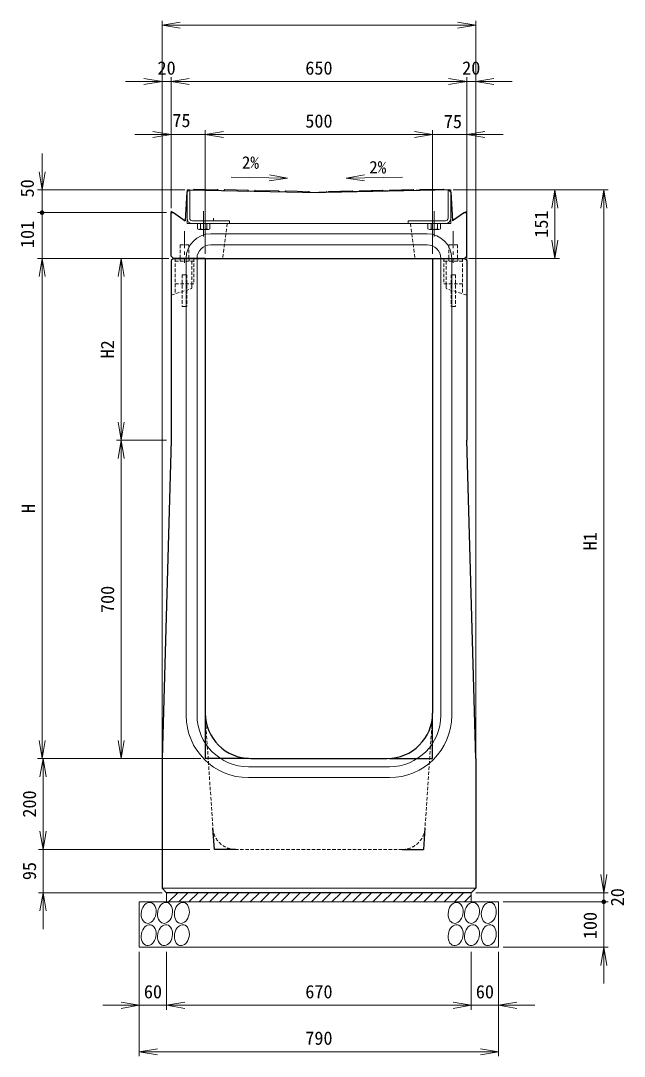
# Model space of a CAD drawing. Units: millimetres at full size, sheet at 1:20. Extents: x 0 to 8400, y 0 to 5940.
# Drawn here: x 4848 to 6175, y 2374 to 4652 of the extents above; entities that cross this region are included whole.
import ezdxf
from ezdxf.enums import TextEntityAlignment as Align

# ---------------------------------------------------------------- set-up
doc = ezdxf.new("R2010")
doc.units = ezdxf.units.MM
doc.header["$LTSCALE"] = 20
for name, pattern in [('USER1', [0.5625, 0.375, -0.1875]), ('USER2', [3, 1.875, -0.375, 0.375, -0.375]), ('USER3', [3.75, 1.875, -1.875]), ('USER4', [15, 9.375, -1.875, 1.875, -1.875])]:
    doc.linetypes.add(name, pattern=pattern)
for name, color, linetype, lineweight in [('_1-9_20-FRAME', 2, 'Continuous', 13), ('_1-A_25-FRAME-SIDE_VIWE', 2, 'Continuous', 13), ('ACC(細線）', 4, 'USER1', 13), ('CEN(細線）', 5, 'USER2', 13), ('CON2(細線）', 6, 'Continuous', 13), ('CON（太線）', 1, 'Continuous', 25), ('Defpoints_2', 7, 'Continuous', 25), ('寸法線', 7, 'Continuous', 9), ('構造物-寸法', 7, 'Continuous', 9)]:
    doc.layers.add(name, color=color, linetype=linetype, lineweight=lineweight)
doc.styles.add('ＭＳ ゴシック', font='')
doc.styles.get('ＭＳ ゴシック').set_extended_font_data('MS Gothic')

# ---------------------------------------------------------------- blocks, each defined once
blk = doc.blocks.new('open_arrow')
at = {"color": 0, "linetype": 'Continuous', "lineweight": -2}
blk.add_lwpolyline([(7.5, 1.25), (0, 0), (7.5, -1.25)], dxfattribs=at)
blk = doc.blocks.new('filled_dot')
at = {"color": 0, "linetype": 'Continuous', "lineweight": -2, "const_width": 1.25}
blk.add_lwpolyline([(-0.625, 0, 1), (0.625, 0, 1)], format="xyb", close=True, dxfattribs=at)

msp = doc.modelspace()

# ---------------------------------------------------------------- linework, layer by layer
at = {"layer": '_1-9_20-FRAME'}
for p, q in [((5219.39, 4279.78), (5213.39, 4279.78)), ((5213.39, 4217.78), (5213.39, 4279.78)), ((5213.39, 4279.78), (5488.39, 4274.28)), ((5213.39, 4205.78), (5213.39, 4279.78)), ((5219.39, 4217.78), (5219.39, 4279.78)), ((5518.39, 4274.28), (5488.39, 4274.28)), ((5793.39, 4279.78), (5518.39, 4274.28)), ((5787.39, 4279.78), (5793.39, 4279.78)), ((5787.39, 4217.78), (5787.39, 4279.78)), ((5793.39, 4217.78), (5793.39, 4279.78)), ((5793.39, 4205.78), (5793.39, 4279.78)), ((5793.39, 4205.78), (5213.39, 4205.78)), ((5225.39, 4211.78), (5306.89, 4211.78)), ((5225.39, 4205.78), (5306.89, 4205.78)), ((5306.89, 4205.78), (5306.89, 4211.78)), ((5699.89, 4205.78), (5699.89, 4211.78)), ((5781.39, 4211.78), (5699.89, 4211.78)), ((5781.39, 4205.78), (5699.89, 4205.78))]:
    msp.add_line(p, q, dxfattribs=at)
at = {"layer": '_1-9_20-FRAME', "color": 4, "linetype": 'USER4'}
for p, q in [((5249.89, 4232.78), (5249.89, 4177.78)), ((5756.89, 4232.78), (5756.89, 4177.78))]:
    msp.add_line(p, q, dxfattribs=at)
at = {"layer": '_1-9_20-FRAME', "color": 3, "linetype": 'USER3'}
msp.add_line((5271.89, 4217.78), (5271.89, 4211.78), dxfattribs=at)
at = {"layer": '_1-9_20-FRAME'}
for centre, radius, start, end in [((5225.39, 4217.78), 12, 180, 270), ((5225.39, 4217.78), 6, 180, 270), ((5781.39, 4217.78), 6, 270, 0), ((5781.39, 4217.78), 12, 270, 0)]:
    msp.add_arc(centre, radius, start, end, dxfattribs=at)
at = {"layer": '_1-A_25-FRAME-SIDE_VIWE'}
for p, q in [((5236.04, 4193.98), (5236.04, 4205.78)), ((5236.04, 4205.78), (5239.5, 4205.78)), ((5239.5, 4192.78), (5236.04, 4193.98)), ((5239.5, 4205.78), (5242.97, 4205.78)), ((5260.28, 4205.78), (5239.5, 4205.78)), ((5242.97, 4193.98), (5239.5, 4192.78)), ((5239.5, 4192.78), (5260.28, 4192.78)), ((5242.97, 4205.78), (5249.89, 4205.78)), ((5242.97, 4193.98), (5242.97, 4205.78)), ((5249.89, 4192.78), (5242.97, 4193.98)), ((5249.89, 4205.78), (5260.28, 4205.78)), ((5249.89, 4205.78), (5256.82, 4205.78)), ((5249.89, 4205.78), (5256.82, 4205.78)), ((5256.82, 4193.98), (5249.89, 4192.78)), ((5256.82, 4205.78), (5260.28, 4205.78)), ((5256.82, 4205.78), (5256.82, 4193.98)), ((5260.28, 4192.78), (5256.82, 4193.98)), ((5260.28, 4205.78), (5263.74, 4205.78)), ((5263.74, 4193.98), (5260.28, 4192.78)), ((5263.74, 4205.78), (5263.74, 4193.98)), ((5746.5, 4205.78), (5743.04, 4205.78)), ((5743.04, 4205.78), (5743.04, 4193.98)), ((5743.04, 4193.98), (5746.5, 4192.78)), ((5756.89, 4205.78), (5746.5, 4205.78)), ((5749.97, 4205.78), (5746.5, 4205.78)), ((5746.5, 4205.78), (5767.28, 4205.78)), ((5746.5, 4192.78), (5749.97, 4193.98)), ((5767.28, 4192.78), (5746.5, 4192.78)), ((5756.89, 4205.78), (5749.97, 4205.78)), ((5756.89, 4205.78), (5749.97, 4205.78)), ((5749.97, 4205.78), (5749.97, 4193.98)), ((5749.97, 4193.98), (5756.89, 4192.78)), ((5763.82, 4205.78), (5756.89, 4205.78)), ((5756.89, 4192.78), (5763.82, 4193.98)), ((5767.28, 4205.78), (5763.82, 4205.78)), ((5763.82, 4193.98), (5763.82, 4205.78)), ((5763.82, 4193.98), (5767.28, 4192.78)), ((5770.74, 4205.78), (5767.28, 4205.78)), ((5767.28, 4192.78), (5770.74, 4193.98)), ((5770.74, 4193.98), (5770.74, 4205.78))]:
    msp.add_line(p, q, dxfattribs=at)
at = {"layer": 'ACC(細線）'}
for p, q in [((5301.89, 4205.78), (5291.89, 4129.28)), ((5704.89, 4205.78), (5714.89, 4129.28)), ((5198.39, 4159.28), (5198.39, 4129.28)), ((5198.39, 4159.28), (5217.39, 4159.28)), ((5217.39, 4159.28), (5217.39, 4129.28)), ((5789.39, 4159.28), (5808.39, 4159.28)), ((5789.39, 4159.28), (5789.39, 4129.28)), ((5808.39, 4159.28), (5808.39, 4129.28)), ((5228.39, 4129.28), (5187.39, 4129.28)), ((5228.39, 4129.28), (5187.39, 4129.28)), ((5228.39, 4129.28), (5187.39, 4129.28)), ((5228.39, 4129.28), (5187.39, 4129.28)), ((5187.39, 4129.28), (5187.39, 4073.28)), ((5228.39, 4123.28), (5187.39, 4123.28)), ((5223.89, 4123.28), (5223.89, 4073.28)), ((5228.39, 4129.28), (5228.39, 4073.28)), ((5778.39, 4129.28), (5819.39, 4129.28)), ((5778.39, 4129.28), (5819.39, 4129.28)), ((5778.39, 4129.28), (5819.39, 4129.28)), ((5778.39, 4129.28), (5819.39, 4129.28)), ((5778.39, 4129.28), (5819.39, 4129.28)), ((5778.39, 4129.28), (5778.39, 4073.28)), ((5778.39, 4123.28), (5819.39, 4123.28)), ((5782.89, 4123.28), (5782.89, 4073.28)), ((5819.39, 4129.28), (5819.39, 4073.28)), ((5202.89, 4093.28), (5202.89, 4023.28)), ((5202.89, 4093.28), (5212.89, 4093.28)), ((5212.89, 4093.28), (5212.89, 4023.28)), ((5803.89, 4093.28), (5793.89, 4093.28)), ((5793.89, 4093.28), (5793.89, 4023.28)), ((5803.89, 4093.28), (5803.89, 4023.28)), ((5178.39, 4048.28), (5221.83, 4062.6)), ((5187.39, 4073.28), (5228.39, 4073.28)), ((5187.39, 4073.28), (5187.39, 4051.25)), ((5223.89, 4065.45), (5223.89, 4073.28)), ((5819.39, 4073.28), (5778.39, 4073.28)), ((5782.89, 4065.45), (5782.89, 4073.28)), ((5828.39, 4048.28), (5784.95, 4062.6)), ((5819.39, 4073.28), (5819.39, 4051.25)), ((5202.89, 4023.28), (5212.89, 4023.28)), ((5803.89, 4023.28), (5793.89, 4023.28))]:
    msp.add_line(p, q, dxfattribs=at)
at = {"layer": 'ACC(細線）', "linetype": 'Continuous'}
for p, q in [((5197.89, 4123.28), (5197.89, 4129.28)), ((5217.89, 4123.28), (5217.89, 4129.28)), ((5788.89, 4123.28), (5788.89, 4129.28)), ((5808.89, 4123.28), (5808.89, 4129.28))]:
    msp.add_line(p, q, dxfattribs=at)
at = {"layer": 'ACC(細線）'}
for centre, start, end in [((5220.89, 4065.45), 288.24585, 0), ((5785.89, 4065.45), 180, 251.75415)]:
    msp.add_arc(centre, 3, start, end, dxfattribs=at)
at = {"layer": 'CEN(細線）'}
for p, q in [((5207.89, 4189.28), (5207.89, 4119.28)), ((5798.89, 4189.28), (5798.89, 4119.28))]:
    msp.add_line(p, q, dxfattribs=at)
at = {"layer": 'CON2(細線）'}
for p, q in [((5521.05, 4276.66), (5518.39, 4274.58)), ((5741.39, 4183.28), (5265.39, 4183.28)), ((5741.39, 4159.28), (5265.39, 4159.28)), ((5211.39, 4129.28), (5211.39, 4129.28)), ((5211.39, 4129.28), (5211.39, 4129.28)), ((5211.39, 4129.28), (5211.39, 3124.28)), ((5235.39, 4129.28), (5235.39, 3124.28)), ((5771.39, 4129.28), (5771.39, 3124.28)), ((5795.39, 4129.28), (5795.39, 3124.28)), ((5348.39, 3011.28), (5503.39, 3011.28)), ((5658.39, 3011.28), (5503.39, 3011.28)), ((5348.39, 2987.28), (5503.39, 2987.28)), ((5658.39, 2987.28), (5503.39, 2987.28)), ((5848.39, 2744.28), (5158.39, 2744.28))]:
    msp.add_line(p, q, dxfattribs=at)
at = {"layer": 'CON2(細線）', "linetype": 'USER1'}
for p, q in [((5253.39, 3124.28), (5270.28, 2875.89)), ((5753.39, 3124.28), (5736.5, 2875.89)), ((5686.62, 2829.28), (5320.17, 2829.28))]:
    msp.add_line(p, q, dxfattribs=at)
at = {"layer": 'CON2(細線）'}
for centre, radius, start, end in [((5265.39, 4129.28), 54, 90, 180), ((5741.39, 4129.28), 54, 0, 90), ((5265.39, 4129.28), 30, 90, 180), ((5741.39, 4129.28), 30, 0, 90), ((5348.39, 3124.28), 137, 180, 270), ((5348.39, 3124.28), 113, 180, 270), ((5658.39, 3124.28), 113, 270, 0), ((5658.39, 3124.28), 137, 270, 0)]:
    msp.add_arc(centre, radius, start, end, dxfattribs=at)
at = {"layer": 'CON2(細線）', "linetype": 'USER1'}
for centre, start, end in [((5320.17, 2879.28), 183.88987, 270), ((5686.62, 2879.28), 270, 356.11013)]:
    msp.add_arc(centre, 50, start, end, dxfattribs=at)
at = {"layer": 'CON（太線）'}
for p, q in [((5213.17, 4274.98), (5209.51, 4211.64)), ((5213.17, 4274.98), (5218.37, 4279.98)), ((5218.37, 4279.98), (5503.39, 4274.28)), ((5788.41, 4279.98), (5503.39, 4274.28)), ((5793.61, 4274.98), (5788.41, 4279.98)), ((5793.61, 4274.98), (5797.27, 4211.64)), ((5178.39, 4134.28), (5178.39, 4229.88)), ((5178.39, 4229.88), (5183.46, 4229.88)), ((5183.46, 4229.88), (5209.51, 4211.64)), ((5823.33, 4229.88), (5797.27, 4211.64)), ((5823.33, 4229.88), (5828.39, 4229.88)), ((5828.39, 4134.28), (5828.39, 4229.88)), ((5183.39, 4129.28), (5178.39, 4134.28)), ((5183.39, 4129.28), (5178.39, 4124.28)), ((5178.39, 4124.28), (5178.39, 3729.28)), ((5183.39, 4129.28), (5823.39, 4129.28)), ((5253.39, 4129.28), (5183.39, 4129.28)), ((5193.39, 4129.28), (5193.39, 4129.28)), ((5193.39, 4129.28), (5193.39, 4129.28)), ((5211.39, 4129.28), (5211.39, 4129.28)), ((5211.39, 4129.28), (5211.39, 4129.28)), ((5217.39, 4129.28), (5217.39, 4129.28)), ((5217.39, 4129.28), (5217.39, 4129.28)), ((5253.39, 4129.28), (5253.39, 3129.28)), ((5753.39, 4129.28), (5823.39, 4129.28)), ((5753.39, 4129.28), (5753.39, 3129.28)), ((5789.39, 4129.28), (5789.39, 4129.28)), ((5789.39, 4129.28), (5789.39, 4129.28)), ((5789.39, 4129.28), (5789.39, 4129.28)), ((5813.39, 4129.28), (5813.39, 4129.28)), ((5813.39, 4129.28), (5813.39, 4129.28)), ((5813.39, 4129.28), (5813.39, 4129.28)), ((5823.39, 4129.28), (5828.39, 4134.28)), ((5823.39, 4129.28), (5828.39, 4134.28)), ((5828.39, 4124.28), (5823.39, 4129.28)), ((5828.39, 4124.28), (5828.39, 3729.28)), ((5178.39, 3729.28), (5158.39, 3029.28)), ((5848.39, 3029.28), (5828.39, 3729.28)), ((5158.39, 3029.28), (5158.39, 2744.28)), ((5353.39, 3029.28), (5653.39, 3029.28)), ((5848.39, 3029.28), (5848.39, 2744.28)), ((5158.39, 2744.28), (5168.39, 2734.28)), ((5838.39, 2734.28), (5168.39, 2734.28)), ((5838.39, 2734.28), (5848.39, 2744.28))]:
    msp.add_line(p, q, dxfattribs=at)
for centre, start, end in [((5353.39, 3129.28), 180, 270), ((5653.39, 3129.28), 270, 0)]:
    msp.add_arc(centre, 100, start, end, dxfattribs=at)
at = {"layer": 'Defpoints_2'}
for p, q in [((5253.39, 3128.97), (5253.39, 3029.28)), ((5753.39, 3029.28), (5753.39, 3124.28)), ((5348.39, 3029.28), (5253.37, 3029.28)), ((5658.39, 3029.28), (5753.39, 3029.28)), ((5273.39, 2829.28), (5270.28, 2875.95)), ((5736.51, 2875.95), (5733.39, 2829.28)), ((5320.17, 2829.28), (5273.39, 2829.28)), ((5686.62, 2829.28), (5733.39, 2829.28))]:
    msp.add_line(p, q, dxfattribs=at)
at = {"layer": '寸法線'}
for p, q in [((5434.25, 4305.86), (5310.43, 4308.22)), ((5434.25, 4305.86), (5394.13, 4299.96)), ((5394.38, 4313.29), (5434.25, 4305.86)), ((5603.44, 4313.29), (5563.57, 4305.86)), ((5563.57, 4305.86), (5687.39, 4308.22)), ((5563.57, 4305.86), (5603.69, 4299.96)), ((5798.41, 4279.98), (6139.75, 4279.98)), ((6129.75, 2734.28), (6129.75, 4279.98)), ((5848.39, 2734.28), (6139.75, 2734.28))]:
    msp.add_line(p, q, dxfattribs=at)
at = {"layer": '寸法線', "linetype": 'USER1', "lineweight": 13}
for p, q in [((5183.46, 4229.88), (5178.39, 4233.42)), ((5178.39, 4233.42), (5178.39, 4229.88)), ((5823.33, 4229.88), (5828.39, 4233.45)), ((5828.39, 4233.45), (5828.39, 4229.88))]:
    msp.add_line(p, q, dxfattribs=at)
at = {"layer": '構造物-寸法'}
for p, q in [((5158.39, 4289.98), (5158.39, 4652)), ((5848.39, 4289.98), (5848.39, 4652)), ((5158.39, 4642), (5848.39, 4642)), ((5258.39, 4518.04), (5078.39, 4518.04)), ((5158.39, 3039.28), (5158.39, 4528.04)), ((5178.39, 4239.88), (5178.39, 4528.04)), ((5928.39, 4518.04), (5748.39, 4518.04)), ((5828.39, 3939.28), (5828.39, 4528.04)), ((5848.39, 2896.78), (5848.39, 4528.04)), ((5333.39, 4401.47), (5098.39, 4401.47)), ((5178.39, 4239.88), (5178.39, 4411.47)), ((5253.39, 4139.28), (5253.39, 4411.47)), ((5253.39, 4139.28), (5253.39, 4411.47)), ((5753.39, 4401.47), (5253.39, 4401.47)), ((5673.39, 4401.47), (5908.39, 4401.47)), ((5753.39, 4139.28), (5753.39, 4411.47)), ((5753.39, 4139.28), (5753.39, 4411.47)), ((5828.39, 4239.88), (5828.39, 4411.47)), ((4894.62, 4229.88), (4894.62, 4359.98)), ((5208.37, 4279.98), (4884.62, 4279.98)), ((5657.39, 4277.36), (5659.39, 4279.4)), ((5659.39, 4279.4), (5710.39, 4280.42)), ((5710.39, 4280.42), (5712.39, 4278.46)), ((5168.39, 4229.88), (4884.62, 4229.88)), ((5168.39, 4229.88), (4884.62, 4229.88)), ((4894.62, 4229.88), (4894.62, 4049.28)), ((5173.39, 4129.28), (4884.62, 4129.28)), ((5141.13, 4129.28), (4884.62, 4129.28)), ((4894.62, 4129.28), (4894.62, 3029.28)), ((5173.39, 4129.28), (5058.4, 4129.28)), ((5068.4, 4129.28), (5068.4, 3729.28)), ((5168.39, 3729.28), (5058.4, 3729.28)), ((5168.39, 3729.28), (5058.4, 3729.28)), ((5068.4, 3729.28), (5068.4, 3029.28)), ((5243.37, 3029.28), (4884.62, 3029.28)), ((5243.37, 3029.28), (4886.64, 3029.28)), ((4896.64, 3029.28), (4896.64, 2829.28)), ((5243.37, 3029.28), (5058.4, 3029.28)), ((4896.64, 2909.28), (4896.64, 2654.28)), ((5263.39, 2829.28), (4886.64, 2829.28)), ((5263.39, 2829.28), (4886.64, 2829.28)), ((6129.75, 2814.28), (6129.75, 2634.28)), ((5158.39, 2734.28), (4886.64, 2734.28)), ((5168.39, 2734.28), (5168.39, 2714.28)), ((5168.39, 2732.35), (5170.32, 2734.28)), ((5172.77, 2714.28), (5192.77, 2734.28)), ((5195.22, 2714.28), (5215.22, 2734.28)), ((5217.67, 2714.28), (5237.67, 2734.28)), ((5240.12, 2714.28), (5260.12, 2734.28)), ((5262.57, 2714.28), (5282.57, 2734.28)), ((5285.02, 2714.28), (5305.02, 2734.28)), ((5307.47, 2714.28), (5327.47, 2734.28)), ((5329.93, 2714.28), (5349.93, 2734.28)), ((5352.38, 2714.28), (5372.38, 2734.28)), ((5374.83, 2714.28), (5394.83, 2734.28)), ((5397.28, 2714.28), (5417.28, 2734.28)), ((5419.73, 2714.28), (5439.73, 2734.28)), ((5442.18, 2714.28), (5462.18, 2734.28)), ((5464.63, 2714.28), (5484.63, 2734.28)), ((5488.77, 2715.97), (5507.08, 2734.28)), ((5509.53, 2714.28), (5529.53, 2734.28)), ((5531.98, 2714.28), (5551.98, 2734.28)), ((5554.43, 2714.28), (5574.43, 2734.28)), ((5576.88, 2714.28), (5596.88, 2734.28)), ((5599.33, 2714.28), (5619.33, 2734.28)), ((5621.78, 2714.28), (5641.78, 2734.28)), ((5644.23, 2714.28), (5664.23, 2734.28)), ((5666.68, 2714.28), (5686.68, 2734.28)), ((5689.14, 2714.28), (5709.14, 2734.28)), ((5711.59, 2714.28), (5731.59, 2734.28)), ((5734.04, 2714.28), (5754.04, 2734.28)), ((5756.49, 2714.28), (5776.49, 2734.28)), ((5778.94, 2714.28), (5798.94, 2734.28)), ((5801.39, 2714.28), (5821.39, 2734.28)), ((5838.39, 2734.28), (5838.39, 2714.28)), ((5848.39, 2734.28), (6139.75, 2734.28)), ((5168.39, 2714.28), (5108.39, 2714.28)), ((5108.39, 2714.28), (5108.39, 2614.28)), ((5838.39, 2714.28), (5168.39, 2714.28)), ((5487.08, 2714.28), (5488.77, 2715.97)), ((5823.84, 2714.28), (5838.39, 2728.83)), ((5898.39, 2714.28), (5838.39, 2714.28)), ((5898.39, 2614.28), (5898.39, 2714.28)), ((5898.39, 2614.28), (5898.39, 2714.28)), ((5908.39, 2714.28), (6139.75, 2714.28)), ((5908.39, 2714.28), (6139.75, 2714.28)), ((6129.75, 2714.28), (6129.75, 2534.28)), ((5108.39, 2614.28), (5168.39, 2614.28)), ((5108.39, 2604.28), (5108.39, 2476.52)), ((5108.39, 2604.28), (5108.39, 2374.45)), ((5838.39, 2614.28), (5168.39, 2614.28)), ((5168.39, 2604.28), (5168.39, 2476.52)), ((5168.39, 2604.28), (5168.39, 2476.52)), ((5838.39, 2614.28), (5898.39, 2614.28)), ((5838.39, 2604.28), (5838.39, 2476.52)), ((5838.39, 2604.28), (5838.39, 2476.52)), ((5898.39, 2604.28), (5898.39, 2476.52)), ((5898.39, 2604.28), (5898.39, 2374.45)), ((5908.39, 2614.28), (6139.75, 2614.28)), ((5028.39, 2486.52), (5248.39, 2486.52)), ((5838.39, 2486.52), (5168.39, 2486.52)), ((5978.39, 2486.52), (5758.39, 2486.52)), ((5108.39, 2384.45), (5898.39, 2384.45))]:
    msp.add_line(p, q, dxfattribs=at)
at = {"layer": '構造物-寸法', "lineweight": 13}
for p, q in [((5178.39, 4239.88), (5178.39, 4528.04)), ((5178.39, 4518.04), (5828.39, 4518.04)), ((5828.39, 4287.28), (5828.39, 4528.04)), ((5798.41, 4279.98), (6032.23, 4279.98)), ((6022.23, 4279.98), (6022.23, 4129.28)), ((5832.39, 4129.28), (6032.23, 4129.28))]:
    msp.add_line(p, q, dxfattribs=at)
at = {"layer": '構造物-寸法'}
for points in [[(5227.39, 4279.8), (5229.39, 4281.76), (5280.39, 4280.74), (5282.39, 4278.7)], [(5294.39, 4278.46), (5296.39, 4280.42), (5347.39, 4279.4), (5349.39, 4277.36)], [(5361.39, 4277.12), (5363.39, 4279.08), (5414.39, 4278.06), (5416.39, 4276.02)], [(5428.39, 4275.78), (5430.39, 4277.74), (5481.39, 4276.72), (5483.39, 4274.68)], [(5523.4, 4274.68), (5525.39, 4276.72), (5576.39, 4277.74), (5578.39, 4275.78)], [(5590.39, 4276.02), (5592.39, 4278.06), (5643.39, 4279.08), (5645.39, 4277.12)], [(5724.39, 4278.7), (5726.39, 4280.74), (5777.39, 4281.76), (5779.39, 4279.8)]]:
    msp.add_lwpolyline(points, dxfattribs=at)
for centre in [(5128.98, 2689.86), (5164.98, 2689.86), (5201.98, 2689.86), (5803.98, 2689.86), (5839.98, 2689.86), (5876.98, 2689.86), (5128.98, 2640.86), (5164.98, 2640.86), (5201.98, 2640.86), (5803.98, 2640.86), (5839.98, 2640.86), (5876.98, 2640.86)]:
    msp.add_ellipse(centre, major_axis=(-4.13, -22.89), ratio=0.698644, dxfattribs=at)

# ---------------------------------------------------------------- block references
at = {"layer": '寸法線', "xscale": 5.33, "yscale": 5.33}
for p, rotation in [((6129.75, 4279.98), 270), ((6129.75, 2734.28), 90)]:
    msp.add_blockref('open_arrow', p, dxfattribs=dict(at, rotation=rotation))
at = {"layer": '構造物-寸法', "xscale": 5.33, "yscale": 5.33}
for p in [(5158.39, 4642), (5178.39, 4518.04), (5848.39, 4518.04), (5253.39, 4401.47), (5253.39, 4401.47), (5828.39, 4401.47), (5168.39, 2486.52), (5168.39, 2486.52), (5898.39, 2486.52), (5108.39, 2384.45)]:
    msp.add_blockref('open_arrow', p, dxfattribs=at)
at = {"layer": '構造物-寸法'}
for name, p, xscale, yscale, rotation in [('open_arrow', (5848.39, 4642), 5.33, 5.33, 180), ('open_arrow', (5158.39, 4518.04), 5.33, 5.33, 180), ('open_arrow', (5828.39, 4518.04), 5.33, 5.33, 180), ('open_arrow', (5178.39, 4401.47), 5.33, 5.33, 180), ('open_arrow', (5753.39, 4401.47), 5.33, 5.33, 180), ('open_arrow', (5753.39, 4401.47), 5.33, 5.33, 180), ('open_arrow', (4894.62, 4279.98), 5.33, 5.33, 90), ('filled_dot', (4894.62, 4229.88), 4, 4, 90), ('filled_dot', (4894.62, 4229.88), 4, 4, 270), ('open_arrow', (4894.62, 4129.28), 5.33, 5.33, 270), ('open_arrow', (4894.62, 4129.28), 5.33, 5.33, 270), ('open_arrow', (5068.4, 4129.28), 5.33, 5.33, 270), ('open_arrow', (5068.4, 3729.28), 5.33, 5.33, 90), ('open_arrow', (5068.4, 3729.28), 5.33, 5.33, 270), ('open_arrow', (4894.62, 3029.28), 5.33, 5.33, 90), ('open_arrow', (5068.4, 3029.28), 5.33, 5.33, 90), ('open_arrow', (4896.64, 3029.28), 5.33, 5.33, 270), ('open_arrow', (4896.64, 2829.28), 5.33, 5.33, 90), ('open_arrow', (4896.64, 2829.28), 5.33, 5.33, 90), ('open_arrow', (6129.75, 2734.28), 5.33, 5.33, 90), ('open_arrow', (4896.64, 2734.28), 5.33, 5.33, 270), ('filled_dot', (6129.75, 2714.28), 4, 4, 270), ('filled_dot', (6129.75, 2714.28), 4, 4, 270), ('open_arrow', (6129.75, 2614.28), 5.33, 5.33, 270), ('open_arrow', (5108.39, 2486.52), 5.33, 5.33, 180), ('open_arrow', (5838.39, 2486.52), 5.33, 5.33, 180), ('open_arrow', (5838.39, 2486.52), 5.33, 5.33, 180), ('open_arrow', (5898.39, 2384.45), 5.33, 5.33, 180)]:
    msp.add_blockref(name, p, dxfattribs=dict(at, xscale=xscale, yscale=yscale, rotation=rotation))
at = {"layer": '構造物-寸法', "lineweight": 13, "xscale": 5.33, "yscale": 5.33}
msp.add_blockref('open_arrow', (5178.39, 4518.04), dxfattribs=at)
for p, rotation in [((5828.39, 4518.04), 180), ((6022.23, 4279.98), 270), ((6022.23, 4129.28), 90)]:
    msp.add_blockref('open_arrow', p, dxfattribs=dict(at, rotation=rotation))

# ---------------------------------------------------------------- texts
at = {"layer": '寸法線', "style": 'ＭＳ ゴシック'}
for p in [(5352.69, 4318.18), (5632.66, 4307.85)]:
    msp.add_text('2%', height=27.49, dxfattribs=at).set_placement(p, align=Align.BOTTOM_CENTER)
msp.add_text('H1', height=29.33, rotation=90, dxfattribs=at).set_placement((6099.75, 3507.13), align=Align.MIDDLE_CENTER)
at = {"layer": '構造物-寸法', "style": 'ＭＳ ゴシック'}
for s, p in [('20', (5168.39, 4548.04)), ('650', (5503.39, 4548.04)), ('20', (5838.39, 4548.04)), ('75', (5201.04, 4432.68)), ('500', (5503.39, 4431.47)), ('75', (5798.01, 4430.44)), ('60', (5138.39, 2516.52)), ('670', (5503.39, 2516.52)), ('60', (5868.39, 2516.52)), ('790', (5503.39, 2414.45))]:
    msp.add_text(s, height=29.33, dxfattribs=at).set_placement(p, align=Align.MIDDLE_CENTER)
for s, p in [('50', (4861.91, 4283.34)), ('151', (5992.23, 4204.63)), ('101', (4862.03, 4181.97)), ('H2', (5038.4, 3929.28)), ('H', (4864.62, 3579.28)), ('700', (5038.4, 3379.28)), ('200', (4866.64, 2929.28)), ('95', (4866.64, 2781.78)), ('20', (6159.75, 2724.28)), ('100', (6099.75, 2662.08))]:
    msp.add_text(s, height=29.33, rotation=90, dxfattribs=at).set_placement(p, align=Align.MIDDLE_CENTER)

doc.saveas('drawing.dxf')
